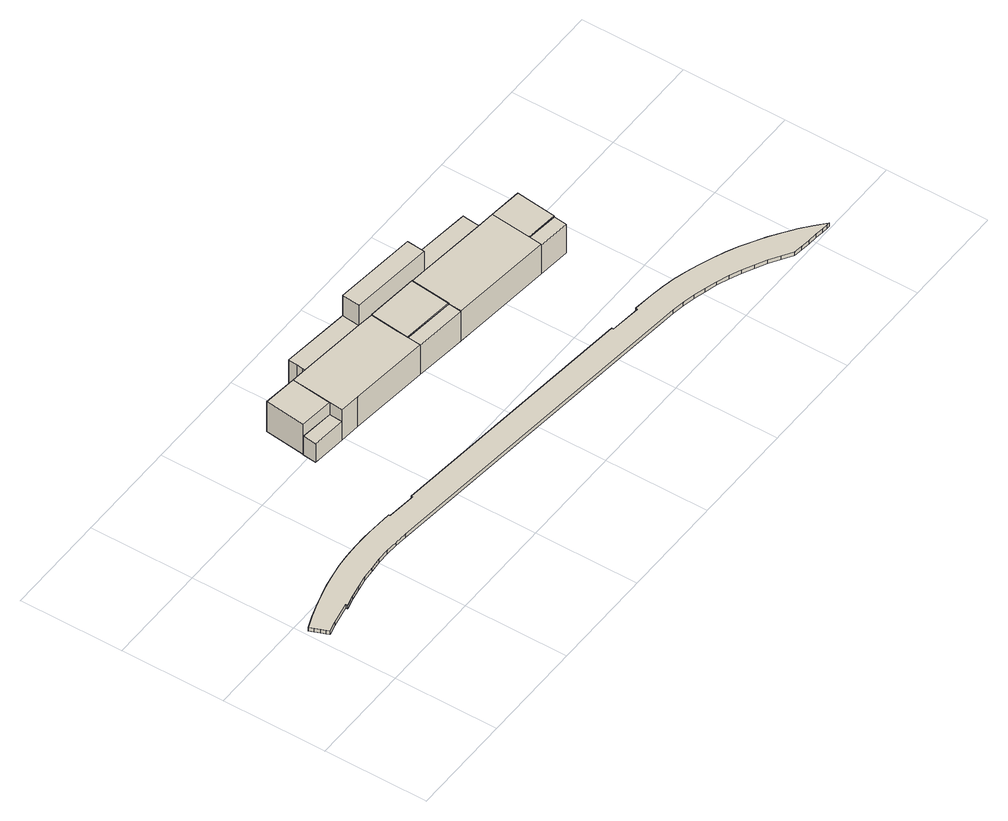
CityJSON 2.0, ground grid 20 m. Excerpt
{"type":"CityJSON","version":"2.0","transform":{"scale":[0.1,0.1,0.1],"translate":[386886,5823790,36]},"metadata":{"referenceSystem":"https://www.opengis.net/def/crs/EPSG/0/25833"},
"CityObjects":{
"building1":{"type":"Building","attributes":{"Gemeindeschluessel":"11000001","BezugspunktDach":"2200","function":"51006_1430","measuredHeight":0.778,"storeysAboveGround":0},"address":[{"country":"Germany","locality":"Berlin"}],"geometry":[{"type":"Solid","lod":"1","boundaries":[[[[0,1,2,3,4,5,6,7,8,9,10,11,12,13,14,15,16,17,18,19,20,21,22,23,24,25,26,27,28,29,30,31,32,33,34,35,36,37,38,39,40,41,42,43,44,45,46,47,48,49,50,51,52,53,54,55,56,57,58,59,60,61,62,63]],[[64,65,66,67,68,69,70,71,72,73,74,75,76,77,78,79,80,81,82,83,84,85,86,87,88,89,90,91,92,93,94,95,96,97,98,99,100,101,102,103,104,105,106,107,108,109,110,111,112,113,114,115,116,117,118,119,120,121,122,123,124,125,126,127]],[[64,127,63,62]],[[65,64,62,61]],[[66,65,61,60]],[[67,66,60,59]],[[68,67,59,58]],[[69,68,58,57]],[[70,69,57,56]],[[71,70,56,55]],[[72,71,55,54]],[[73,72,54,53]],[[74,73,53,52]],[[75,74,52,51]],[[76,75,51,50]],[[77,76,50,49]],[[78,77,49,48]],[[79,78,48,47]],[[80,79,47,46]],[[81,80,46,45]],[[82,81,45,44]],[[83,82,44,43]],[[84,83,43,42]],[[85,84,42,41]],[[86,85,41,40]],[[87,86,40,39]],[[88,87,39,38]],[[89,88,38,37]],[[90,89,37,36]],[[91,90,36,35]],[[92,91,35,34]],[[93,92,34,33]],[[94,93,33,32]],[[95,94,32,31]],[[96,95,31,30]],[[97,96,30,29]],[[98,97,29,28]],[[99,98,28,27]],[[100,99,27,26]],[[101,100,26,25]],[[102,101,25,24]],[[103,102,24,23]],[[104,103,23,22]],[[105,104,22,21]],[[106,105,21,20]],[[107,106,20,19]],[[108,107,19,18]],[[109,108,18,17]],[[110,109,17,16]],[[111,110,16,15]],[[112,111,15,14]],[[113,112,14,13]],[[114,113,13,12]],[[115,114,12,11]],[[116,115,11,10]],[[117,116,10,9]],[[118,117,9,8]],[[119,118,8,7]],[[120,119,7,6]],[[121,120,6,5]],[[122,121,5,4]],[[123,122,4,3]],[[124,123,3,2]],[[125,124,2,1]],[[126,125,1,0]],[[127,126,0,63]]]]}]},
"building2":{"type":"Building","attributes":{"Gemeindeschluessel":"11000001","function":"31001_3212"},"address":[{"country":"Germany","locality":"Berlin","thoroughfareNumber":"5","thoroughfareName":"Volkspark Rehberge"}],"children":["building2-1","building2-2","building2-3","building2-4","building2-5","building2-6","building2-7","building2-8","building2-9","building2-10"]},
"building2-1":{"type":"BuildingPart","attributes":{"BezugspunktDach":"2200","measuredHeight":7.4,"storeysAboveGround":2},"parents":["building2"],"geometry":[{"type":"MultiSurface","lod":"1","boundaries":[[[128,129,130,131,132,133,134,135,136]],[[137,138,139,140,141,142,143,144,145]],[[137,145,137,146,147,136,135]],[[140,139,133,132]],[[148,149,140,132,131]],[[142,141,131,130]],[[150,151,129,128]],[[145,144,128,136]],[[147,146,137,145]],[[138,137,135,134]],[[139,138,134,133]],[[141,140,149,148]],[[143,142,130,129]],[[144,143,151,150]]]}]},
"building2-2":{"type":"BuildingPart","attributes":{"BezugspunktDach":"2200","measuredHeight":7.02,"storeysAboveGround":2},"parents":["building2"],"geometry":[{"type":"MultiSurface","lod":"1","boundaries":[[[152,153,154,155]],[[156,139,137,157]],[[156,158,159,160,155,154]],[[139,156,154,153]],[[137,135,134,133,153,152]],[[161,146,137,157,137,152,155]],[[162,159,158,156]],[[162,157,160,159]],[[138,134,135,137,163]],[[138,139,133,134]],[[157,137,146,161]]]}]},
"building2-3":{"type":"BuildingPart","attributes":{"BezugspunktDach":"2200","measuredHeight":7.36,"storeysAboveGround":2},"parents":["building2"],"geometry":[{"type":"MultiSurface","lod":"1","boundaries":[[[164,165,160,159,158,166,167,168,169,170,171]],[[172,173,174,175,176,156,162,157,177,178,179]],[[172,180,181,171,170]],[[175,174,168,167]],[[182,183,167,166]],[[156,176,166,158]],[[184,161,185,160,165]],[[178,177,165,164]],[[179,178,164,171]],[[179,181,180,172]],[[173,172,170,169]],[[173,169,168,174]],[[176,175,183,182]],[[162,156,158,159]],[[157,162,159,160]],[[177,157,185,161,184]]]}]},
"building2-4":{"type":"BuildingPart","attributes":{"BezugspunktDach":"2200","measuredHeight":6.94,"storeysAboveGround":2},"parents":["building2"],"geometry":[{"type":"MultiSurface","lod":"1","boundaries":[[[170,168,186,187]],[[188,174,172,189]],[[188,189,187,186]],[[174,188,186,168]],[[169,168,174,168,170]],[[190,180,191,170,187]],[[172,173,169,170]],[[173,174,168,169]],[[189,172,191,180,190]]]}]},
"building2-5":{"type":"BuildingPart","attributes":{"BezugspunktDach":"2200","measuredHeight":6.92,"storeysAboveGround":2},"parents":["building2"],"geometry":[{"type":"Solid","lod":"1","boundaries":[[[[192,193,130,129]],[[142,194,195,143]],[[194,142,130,193]],[[195,194,193,192]],[[143,195,192,129],[195,143,151,196]],[[142,143,129,130]],[[151,143,195,196]]]]}]},
"building2-6":{"type":"BuildingPart","attributes":{"BezugspunktDach":"2200","measuredHeight":6.93,"storeysAboveGround":2},"parents":["building2"],"geometry":[{"type":"MultiSurface","lod":"1","boundaries":[[[182,197,198,199,200,201,202,183]],[[203,204,205,206,207,208,176,175]],[[203,175,183,202]],[[204,203,202,201]],[[205,204,201,200]],[[206,205,200,199]],[[207,206,199,198]],[[208,207,198,197]],[[176,208,197,182]],[[175,176,182,183,209]]]}]},
"building2-7":{"type":"BuildingPart","attributes":{"BezugspunktDach":"2200","measuredHeight":4.32,"storeysAboveGround":2},"parents":["building2"],"geometry":[{"type":"MultiSurface","lod":"1","boundaries":[[[181,180,190,210]],[[211,212,213,214]],[[211,214,210,190]],[[212,211,189,172,180]],[[213,212,180,172,179,181]],[[214,213,181,210]],[[190,180,172,189]],[[181,179,172,180]]]}]},
"building2-8":{"type":"BuildingPart","attributes":{"BezugspunktDach":"2200","measuredHeight":6.8,"storeysAboveGround":2},"parents":["building2"],"geometry":[{"type":"Solid","lod":"1","boundaries":[[[[148,215,216,217,149]],[[218,219,220,141,140]],[[218,140,149,217]],[[219,218,217,216]],[[220,219,216,215]],[[141,220,215,148]],[[149,140,141,148]]]]}]},
"building2-9":{"type":"BuildingPart","attributes":{"BezugspunktDach":"2200","measuredHeight":6.85,"storeysAboveGround":2},"parents":["building2"],"geometry":[{"type":"MultiSurface","lod":"1","boundaries":[[[147,146,161,184]],[[157,137,145,177]],[[177,145,147,184]],[[221,157,177,222,184,161]],[[137,157,221,161,146]],[[145,137,146,147]]]}]},
"building2-10":{"type":"BuildingPart","attributes":{"BezugspunktDach":"2200","measuredHeight":6.75,"storeysAboveGround":2},"parents":["building2"],"geometry":[{"type":"MultiSurface","lod":"1","boundaries":[[[223,196,151,150]],[[143,195,224,144]],[[224,195,196,223]],[[144,224,223,150]],[[143,144,150,151]],[[143,225,151,196,195]]]}]},
"building3":{"type":"Building","attributes":{"Gemeindeschluessel":"11000001","BezugspunktDach":"2200","function":"51009_1610","measuredHeight":11.09,"storeysAboveGround":0},"address":[{"country":"Germany","locality":"Berlin"}],"geometry":[{"type":"Solid","lod":"1","boundaries":[[[[226,227,228,229]],[[230,231,232,233]],[[230,233,229,228]],[[231,230,228,227]],[[232,231,227,226]],[[233,232,226,229]]]]}]}
},
"vertices":[
[13,168,14],[17,158,14],[20,149,14],[23,143,14],[43,148,14],[87,157,14],[86,153,14],[109,159,14],[132,163,14],[155,167,14],[179,169,14],[202,171,14],[226,171,14],[249,170,14],[273,168,14],[937,100,14],[961,96,14],[984,91,14],[1007,85,14],[1030,78,14],[1053,69,14],[1075,60,14],[1096,49,14],[1117,38,14],[1137,25,14],[1157,12,14],[1174,10,14],[1192,8,14],[1210,7,14],[1226,5,14],[1237,4,14],[1243,4,14],[1224,21,14],[1204,38,14],[1183,53,14],[1161,68,14],[1139,81,14],[1116,94,14],[1093,105,14],[1069,115,14],[1045,124,14],[1020,132,14],[995,139,14],[970,144,14],[944,148,14],[906,152,14],[905,148,14],[846,155,14],[847,158,14],[349,209,14],[349,206,14],[293,212,14],[293,215,14],[253,218,14],[228,219,14],[203,219,14],[178,218,14],[153,216,14],[129,212,14],[104,207,14],[80,201,14],[56,194,14],[32,186,14],[9,177,14],[32,186,6],[56,194,6],[80,201,6],[104,207,6],[129,212,6],[153,216,6],[178,218,6],[203,219,6],[228,219,6],[253,218,6],[293,215,6],[293,212,6],[349,206,6],[349,209,6],[847,158,6],[846,155,6],[905,148,6],[906,152,6],[944,148,6],[970,144,6],[995,139,6],[1020,132,6],[1045,124,6],[1069,115,6],[1093,105,6],[1116,94,6],[1139,81,6],[1161,68,6],[1183,53,6],[1204,38,6],[1224,21,6],[1243,4,6],[1237,4,6],[1226,5,6],[1210,7,6],[1192,8,6],[1174,10,6],[1157,12,6],[1137,25,6],[1117,38,6],[1096,49,6],[1075,60,6],[1053,69,6],[1030,78,6],[1007,85,6],[984,91,6],[961,96,6],[937,100,6],[273,168,6],[249,170,6],[226,171,6],[202,171,6],[179,169,6],[155,167,6],[132,163,6],[109,159,6],[86,153,6],[87,157,6],[43,148,6],[23,143,6],[20,149,6],[17,158,6],[13,168,6],[9,177,6],
[864,309,106],[867,335,106],[875,413,106],[842,416,106],[707,431,106],[677,434,106],[672,382,106],[669,356,106],[666,330,106],[669,356,37],[672,382,37],[677,434,37],[707,431,37],[842,416,37],[875,413,37],[867,335,37],[864,309,37],[666,330,37],[669,356,105],[666,330,105],[842,416,105],[707,431,105],[864,309,104],[867,335,104],
[669,356,107],[677,434,107],[576,444,107],[568,367,107],[576,444,37],[568,367,37],[576,444,106],[570,393,106],[568,367,106],[568,367,105],[570,393,37],[670,363,37],
[411,357,106],[565,341,106],[546,448,106],[414,462,106],[383,465,106],[377,413,106],[374,387,106],[372,361,106],[374,387,37],[377,413,37],[383,465,37],[414,462,37],[546,448,37],[565,341,37],[411,357,37],[372,361,37],[374,387,79],[372,361,79],[546,448,104],[414,462,104],[565,341,105],[568,367,71],
[318,472,106],[309,394,106],[318,472,37],[309,394,37],[309,394,79],[374,387,45],
[929,328,106],[938,406,106],[938,406,37],[929,328,37],[929,328,104],
[547,454,104],[549,477,104],[550,483,104],[418,498,104],[416,480,104],[415,468,104],[415,468,37],[416,480,37],[418,498,37],[550,483,37],[549,477,37],[547,454,37],[414,462,61],
[306,368,79],[309,394,36],[374,387,36],[372,361,36],[306,368,36],
[845,446,105],[846,450,105],[710,466,105],[710,466,37],[846,450,37],[845,446,37],
[568,367,80],[565,341,88],
[926,303,104],[926,303,37],[867,335,79],
[707,431,151],[710,466,151],[550,483,151],[546,448,151],[550,483,40],[710,466,40],[707,431,40],[546,448,40]
]}
